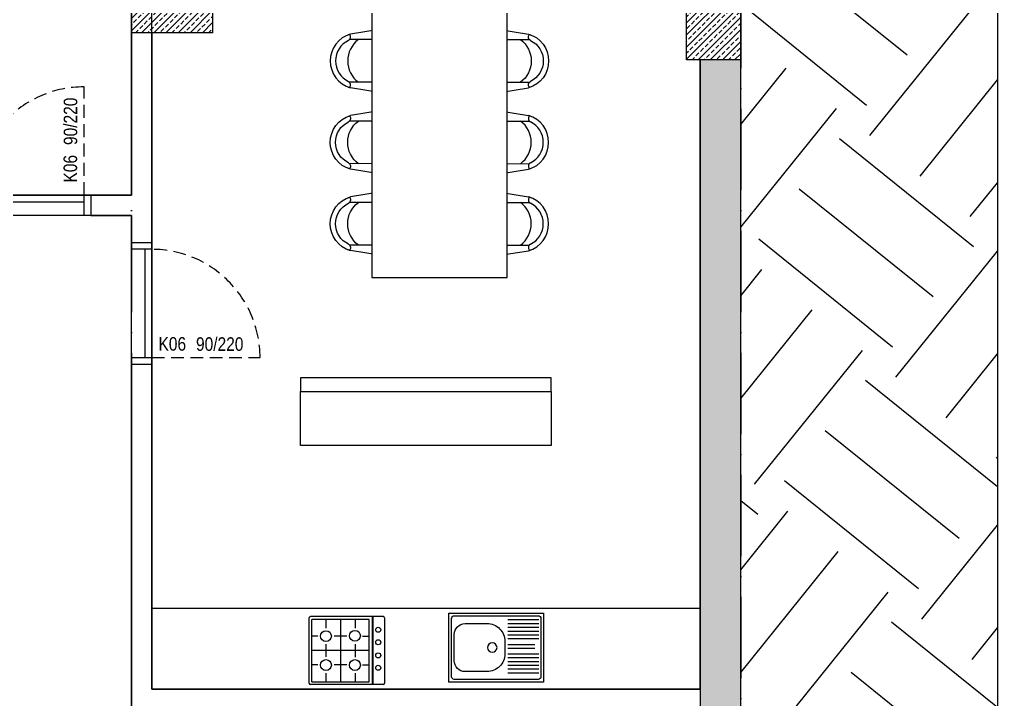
# Model space of a CAD drawing. Header units: millimetres. Extents: x 82776 to 137242, y 11666 to 27998.
# Drawn here: x 96342 to 97065, y 26152 to 26654 of the extents above; entities that cross this region are included whole.
import ezdxf

# ---------------------------------------------------------------- set-up
doc = ezdxf.new("R2010")
doc.units = ezdxf.units.MM
doc.linetypes.add('ACAD_ISO10W100', pattern=[18, 12, -3, 0, -3])
doc.linetypes.add('GC5102G0200$0$HIDDEN', pattern=[9.525, 6.35, -3.175])
doc.layers.add('0_IFC_Area', color=100, linetype='Continuous', plot=False)
for name, color, linetype in [('0_IFC_Door_Text', 11, 'Continuous'), ('0_IFC_Grid', 14, 'ACAD_ISO10W100'), ('0_IFC_Hatch', 250, 'Continuous'), ('0_IFC_Hatch_Structure', 251, 'Continuous'), ('1_IFC_Concrete_Section', 50, 'Continuous'), ('1_IFC_Door', 83, 'Continuous'), ('2_IFC_Wall', 130, 'Continuous'), ('6_IFC_Furniture', 35, 'Continuous'), ('6_IFC_Furniture_Wetspace', 64, 'Continuous')]:
    doc.layers.add(name, color=color, linetype=linetype)
doc.styles.add('IFC_TEXT', font='ARIALN.TTF')
pattern_1 = [(225, (-105891.8525, -41506.1965), (4.49012806, -4.49012806), []), (225, (-105896.3426, -41506.1965), (4.49012806, -4.49012806), [3.175, -1.5875])]

# ---------------------------------------------------------------- blocks, each defined once
blk = doc.blocks.new('A NK ST')
at = {"layer": '0_IFC_Hatch_Structure', "transparency": 33554687}
h = blk.add_hatch(dxfattribs=at)
h.set_pattern_fill('ANSI33', color=256, angle=180)
h.set_pattern_definition(pattern_1)
h.paths.add_polyline_path([(1610, 0), (1610, -40), (1550, -40), (1550, 0)])
h = blk.add_hatch(dxfattribs=at)
h.set_pattern_fill('ANSI33', color=256, angle=180)
h.set_pattern_definition(pattern_1)
h.paths.add_polyline_path([(1960, 0), (2000, 0), (2000, -60), (1960, -60)])
at = {"layer": '1_IFC_Concrete_Section'}
for points in [[(1610, 0), (1610, -40), (1550, -40), (1550, 0)], [(1960, 0), (2000, 0), (2000, -60), (1960, -60)]]:
    blk.add_lwpolyline(points, close=True, dxfattribs=at)
blk = doc.blocks.new('A B1 ST')
at = {"layer": '0_IFC_Hatch_Structure', "transparency": 33554687}
h = blk.add_hatch(dxfattribs=at)
h.set_pattern_fill('ANSI33', color=256, angle=180)
h.set_pattern_definition([(225, (-95132.064, -27462.745), (4.49012806, -4.49012806), []), (225, (-95136.554, -27462.745), (4.49012806, -4.49012806), [3.175, -1.5875])])
h.paths.add_polyline_path([(1970, -860), (2000, -860), (2000, -60), (1970, -60)])
at = {"layer": '1_IFC_Concrete_Section'}
blk.add_lwpolyline([(1970, -860), (2000, -860), (2000, -60), (1970, -60)], close=True, dxfattribs=at)
blk.add_blockref('A NK ST', (0, 0))
blk = doc.blocks.new('*U1491')
at = {"layer": '0_IFC_Hatch_Structure'}
blk.add_lwpolyline([(0, 0), (-90, 0)], dxfattribs=at)
at = {"layer": '1_IFC_Door', "linetype": 'GC5102G0200$0$HIDDEN', "ltscale": 1.5}
blk.add_lwpolyline([(-5, 0), (-5, 80)], dxfattribs=at)
at = {"layer": '1_IFC_Door'}
for points in [[(-85, 0), (-85, -15), (-90, -15), (-90, 0), (-85, 0)], [(-85, -5), (-5, -5), (-5, 0), (-85, 0)]]:
    blk.add_lwpolyline(points, dxfattribs=at)
blk.add_lwpolyline([(-5, -15), (-5, 0), (0, 0), (0, -15)], close=True, dxfattribs=at)
at = {"layer": '1_IFC_Door', "linetype": 'GC5102G0200$0$HIDDEN', "ltscale": 1.5}
blk.add_arc((-5, 0), 80, 90, 180, dxfattribs=at)
blk = doc.blocks.new('*U129')
blk.add_wipeout([(60, 0), (0, 0), (0, 405), (60, 405), (60, 60), (60, 60)]).dxf.layer = '6_IFC_Furniture_Wetspace'
at = {"layer": '6_IFC_Furniture_Wetspace', "transparency": 33554687}
blk.add_lwpolyline([(60, 60), (60, 60), (60, 0), (0, 0), (0, 405), (60, 405)], close=True, dxfattribs=at)
blk = doc.blocks.new('IFC_OCAK')
at = {"layer": '6_IFC_Furniture_Wetspace'}
for p, q in [((-32.48, -24.05), (-32.48, 24.02)), ((-31.48, 25.02), (22.25, 25.02)), ((-23.85, -25.05), (-23.85, 25.02)), ((-23.35, -25.05), (-23.35, 25.02)), ((-21.25, 23.02), (-21.25, -23.02)), ((21.25, 23.02), (-21.25, 23.02)), ((21.25, 23.02), (21.25, -23.02)), ((23.25, 24.02), (23.25, -24.05)), ((-31.48, -25.05), (22.25, -25.05)), ((-21.25, -23.02), (21.25, -23.02))]:
    blk.add_line(p, q, dxfattribs=at)
for points in [[(-10.74, 16.63), (-10.74, 23.02)], [(0, -23.02), (0, 23.02)], [(10.74, 16.63), (10.74, 23.02)], [(-16.34, 10.65), (-21.25, 10.65)], [(-4.76, 10.65), (4.76, 10.65)], [(16.72, 10.65), (21.25, 10.65)], [(-10.74, -4.81), (-10.74, 4.91)], [(10.74, -4.81), (10.74, 4.72)], [(21.25, -0.23), (-21.25, -0.23)], [(-16.34, -10.65), (-21.25, -10.65)], [(-4.76, -10.65), (4.76, -10.65)], [(16.72, -10.65), (21.25, -10.65)], [(-10.74, -23.02), (-10.74, -16.63)], [(10.74, -23.02), (10.74, -16.63)]]:
    blk.add_lwpolyline(points, dxfattribs=at)
for centre, radius in [((-27.88, 12.74), 1.85), ((-10.63, 10.72), 4.03), ((10.76, 10.72), 4.03), ((-27.88, 3.56), 1.85), ((-27.88, -6.13), 1.85), ((-10.63, -10.9), 4.03), ((10.74, -10.65), 4.03), ((-27.88, -15.31), 1.85)]:
    blk.add_circle(centre, radius, dxfattribs=at)
for centre, start, end in [((-31.48, 24.02), 90, 180), ((22.25, 24.02), 0, 90), ((-31.48, -24.05), 180, 270), ((22.25, -24.05), 270, 0)]:
    blk.add_arc(centre, 1, start, end, dxfattribs=at)
blk = doc.blocks.new('IFC_MUTFAK EVYE2')
at = {"layer": '6_IFC_Furniture_Wetspace', "transparency": 33554687}
blk.add_lwpolyline([(70, 0), (0, 0), (0, -51), (70, -51), (70, 0)], close=True, dxfattribs=at)
for points in [[(66, -2), (4, -2, 0.414214), (2, -4), (2, -47, 0.414214), (4, -49), (66, -49, 0.414214), (68, -47), (68, -4, 0.414214)], [(28.33, -7.75), (12, -7.75, 0.414214), (4, -15.75), (4, -35.25, 0.414214), (12, -43.25), (28.33, -43.25, 0.414214), (41.33, -30.25), (41.33, -20.75, 0.414214)]]:
    blk.add_lwpolyline(points, format="xyb", close=True, dxfattribs=at)
for points in [[(66.35, -6.68), (43.63, -6.68)], [(66.35, -9.48), (43.63, -9.48)], [(66.35, -12.28), (43.63, -12.28)], [(66.35, -15.08), (43.63, -15.08)], [(66.35, -17.88), (43.63, -17.88)], [(66.35, -20.68), (43.63, -20.68)], [(63.55, -24.78), (43.63, -24.78)], [(63.55, -27.58), (43.63, -27.58)], [(66.35, -31.88), (43.63, -31.88)], [(66.35, -34.68), (43.63, -34.68)], [(66.35, -37.48), (43.63, -37.48)], [(66.35, -40.28), (43.63, -40.28)], [(66.35, -43.08), (43.63, -43.08)], [(66.35, -45.88), (43.63, -45.88)]]:
    blk.add_lwpolyline(points, dxfattribs=at)
blk.add_circle((32.08, -25.5), 3.5, dxfattribs=at)
blk = doc.blocks.new('*U130')
blk.add_wipeout([(60, 0), (0, 0), (0, 277.5), (60, 277.5), (60, 60), (60, 60)]).dxf.layer = '6_IFC_Furniture_Wetspace'
at = {"layer": '6_IFC_Furniture_Wetspace', "transparency": 33554687}
blk.add_lwpolyline([(60, 60), (60, 60), (60, 0), (0, 0), (0, 277.5), (60, 277.5)], close=True, dxfattribs=at)
blk = doc.blocks.new('IFC_KOLTUK TEKLI')
blk.add_wipeout([(-41.77, 25.45), (-17.72, 22.74), (-16.39, 22.3), (-15.03, 21.89), (-13.32, 21.15), (-11.74, 20.32), (-10.04, 19.23), (-8.53, 18.07), (-6.7, 16.36), (-5.77, 15.34), (-4, 12.97), (-2.72, 10.76), (-1.78, 8.64), (-0.81, 5.42), (-0.3, 1.98), (-0.35, -1.82), (-1.18, -6.12), (-2.21, -8.94), (-4.18, -12.52), (-5.93, -14.79), (-8.28, -17.14), (-10.43, -18.77), (-14.12, -20.79), (-15.79, -21.44), (-18.94, -22.08), (-23.36, -22.97), (-28.45, -24), (-39.71, -26.24), (-40.38, -26.14), (-41.09, -25.76), (-41.55, -25.28), (-41.87, -24.62), (-42.03, -22.35), (-42.03, -22.35), (-45.59, -22.5), (-46.76, -22.28), (-47.92, -21.53), (-48.48, -20.9), (-49.57, -19.39), (-50.1, -18.52), (-50.59, -17.42), (-51.08, -16.33), (-51.51, -15.04), (-52.16, -12.89), (-52.67, -10.85), (-53.08, -8.63), (-53.37, -6.76), (-53.67, -4.38), (-53.84, -1.94), (-53.92, -0.18), (-53.97, 2.45), (-53.84, 5.8), (-53.69, 7.4), (-53.42, 9.71), (-52.87, 12.72), (-52.42, 14.58), (-51.64, 16.84), (-51.02, 18.11), (-50.24, 19.67), (-48.97, 20.62), (-47.49, 21.21), (-45.07, 21.31), (-43.93, 21.36), (-44.01, 23.21), (-43.93, 23.81), (-43.76, 24.23), (-43.65, 24.42), (-43.3, 24.85), (-42.5, 25.33)]).dxf.layer = '6_IFC_Furniture'
at = {"layer": '6_IFC_Furniture'}
for p, q in [((-41.51, 25.44), (-17.72, 22.74)), ((-47.49, 21.21), (-43.93, 21.36)), ((-43.82, 18.74), (-44.01, 23.11)), ((-41.99, 17.07), (-16.86, 18.16)), ((-17.64, 20.99), (-17.59, 19.88)), ((-45.59, -22.5), (-42.03, -22.35)), ((-41.95, -24.1), (-42.14, -19.72)), ((-40.47, -17.9), (-15.34, -16.81)), ((-39.27, -26.2), (-15.79, -21.44)), ((-15.92, -18.58), (-15.87, -19.69))]:
    blk.add_line(p, q, dxfattribs=at)
blk.add_lwpolyline([(-47.49, 21.21), (-48.63, 20.89), (-49.72, 20.04), (-50.73, 18.68), (-51.64, 16.84), (-52.42, 14.58), (-53.06, 11.94), (-53.54, 8.99), (-53.84, 5.8), (-53.97, 2.45), (-53.91, -0.97), (-53.67, -4.38), (-53.25, -7.71), (-52.67, -10.85), (-51.94, -13.75), (-51.08, -16.33), (-50.1, -18.52), (-49.04, -20.27), (-47.92, -21.53), (-46.76, -22.28), (-45.59, -22.5)], dxfattribs=at)
for centre, radius, start, end in [((-41.77, 23.21), 2.24, 83.53214, 182.49101), ((-42.07, 18.82), 1.75, 182.49101, 272.49101), ((-36.42, -0.21), 21.88, 309.36091, 55.62112), ((-23.31, 0.36), 23.07, 289.02129, 75.96074), ((-16.39, 21.05), 1.25, 71.48917, 182.49101), ((-14.94, 20), 2.65, 182.49101, 246.9129), ((-23.31, 0.36), 18.69, 298.06912, 66.9129), ((-40.4, -19.65), 1.75, 92.49101, 182.49101), ((-13.27, -18.47), 2.65, 118.06912, 182.49101), ((-14.62, -19.64), 1.25, 182.49101, 293.49286), ((-39.71, -24), 2.24, 182.49101, 281.44989)]:
    blk.add_arc(centre, radius, start, end, dxfattribs=at)
blk = doc.blocks.new('*U95')
blk.add_wipeout([(0, 0), (260, 0), (260, -100), (0, -100)]).dxf.layer = '6_IFC_Furniture'
at = {"layer": '6_IFC_Furniture', "transparency": 33554687}
blk.add_lwpolyline([(0, -100), (0, 0), (260, 0), (260, -100)], close=True, dxfattribs=at)
blk = doc.blocks.new('A B1 PLAN')
at = {"layer": '2_IFC_Wall'}
blk.add_lwpolyline([(1550, 1755), (1550, 705), (1520, 705), (1520, 690), (1550, 690), (1550, 670), (1565, 670), (1565, 1755)], dxfattribs=at)
for name, p, xscale, yscale, zscale, rotation in [('IFC_KOLTUK TEKLI', (1696.67, 805.38), 0.9000000000000081, 0.9000000000000081, 0.9000000000000081, 177.5027880203946), ('IFC_KOLTUK TEKLI', (1858.32, 805.38), -0.899999999999993, 0.8999999999999928, 0.8999999999999998, 182.5001169204236), ('IFC_KOLTUK TEKLI', (1696.67, 742.78), -0.8999999999999991, 0.8999999999999991, 0.8999999999999998, 2.500116920423573), ('IFC_KOLTUK TEKLI', (1858.32, 742.78), 0.8999999999999976, 0.8999999999999976, 0.8999999999999976, 357.5027880203947), ('IFC_KOLTUK TEKLI', (1696.68, 682.66), -0.8999999999999991, 0.8999999999999991, 0.8999999999999998, 2.500116920423573), ('IFC_KOLTUK TEKLI', (1858.32, 682.66), 0.8999999999999975, 0.8999999999999975, 0.8999999999999975, 357.5027880203947), ('*U130', (1860, 520), 0.6666666666666666, 0.6666666666666666, 0.6666666666666666, 90.00145247040918)]:
    blk.add_blockref(name, p, dxfattribs=dict(xscale=xscale, yscale=yscale, zscale=zscale, rotation=rotation))
at = {"transparency": 33554687}
blk.add_blockref('*U1491', (1520, 705), dxfattribs=at)
at = {"transparency": 33554687, "rotation": 270}
blk.add_blockref('*U1491', (1565, 580), dxfattribs=at)
at = {"rotation": 90.00145247040918}
blk.add_blockref('*U129', (1970, 340), dxfattribs=at)
at = {"layer": '2_IFC_Wall'}
blk.add_lwpolyline([(1970, 340), (1565, 340), (1565, 580), (1550, 580), (1550, 325), (1970, 325)], dxfattribs=at)
blk.add_lwpolyline([(1675, 560), (1860, 560), (1860, 570), (1675, 570)], close=True, dxfattribs=at)
for name, p, xscale, rotation in [('*U95', (1727.49, 904.14), -1, 90.00145247040915), ('IFC_MUTFAK EVYE2', (1784.45, 345.3, 2336.64), -0.9999999999999969, 179.9985475295908)]:
    blk.add_blockref(name, p, dxfattribs=dict(xscale=xscale, rotation=rotation))
at = {"rotation": 179.9985475295908}
blk.add_blockref('IFC_OCAK', (1704.42, 368.61, 2336.64), dxfattribs=at)
blk = doc.blocks.new('A_B1_AKS')
at = {"layer": '0_IFC_Grid', "ltscale": 5}
for points in [[(1550.29835, 1775), (1550.29452, -395)], [(2000.29835, 1775), (2000.29452, -395)]]:
    blk.add_lwpolyline(points, dxfattribs=at)
blk = doc.blocks.new('0_IFC_DOOR_TAG_50')
at = {"layer": '0_IFC_Door_Text', "style": 'IFC_TEXT'}
for tag, p in [('DOOR_TYPE', (0, 0)), ('DOOR_SIZE', (27.7, 0))]:
    blk.add_attdef(tag, p, '', height=10, dxfattribs=at)
blk = doc.blocks.new('A_B1_KAPI POZU')
at = {"transparency": 33554687}
ref = blk.add_blockref('0_IFC_DOOR_TAG_50', (1500, 714.33), dxfattribs=dict(at, xscale=-1, rotation=270))
ref.add_attrib('DOOR_TYPE', 'K06', (1509.87, 714.33), dxfattribs={"layer": '0_IFC_Door_Text', "height": 10, "rotation": 90, "style": 'IFC_TEXT'})
ref.add_attrib('DOOR_SIZE', '90/220', (1510, 742.03), dxfattribs={"layer": '0_IFC_Door_Text', "height": 10, "rotation": 90, "style": 'IFC_TEXT'})
ref = blk.add_blockref('0_IFC_DOOR_TAG_50', (1570, 600), dxfattribs=dict(at, xscale=-1, rotation=180))
ref.add_attrib('DOOR_TYPE', 'K06', (1570, 590.13), dxfattribs={"layer": '0_IFC_Door_Text', "height": 10, "style": 'IFC_TEXT'})
ref.add_attrib('DOOR_SIZE', '90/220', (1597.7, 590), dxfattribs={"layer": '0_IFC_Door_Text', "height": 10, "style": 'IFC_TEXT'})
blk = doc.blocks.new('A_B1_ALAN')
at = {"layer": '0_IFC_Area'}
for points in [[(40, 1795), (40, 1755), (20, 1755), (20, 865), (40, 865), (40, 705), (1550, 705), (1550, 1795), (1030, 1795), (1030, 1775), (970, 1775), (970, 1795), (450, 1795), (450, 1775), (390, 1775), (390, 1795)], [(1590, 1795), (1590, 1755), (1565, 1755), (1565, 865), (1610, 865), (1610, 825), (1565, 825), (1565, 340), (1970, 340), (1970, 805), (1960, 805), (1960, 865), (1980, 865), (1980, 1670), (1980, 1755), (1960, 1755), (1960, 1795)]]:
    blk.add_lwpolyline(points, close=True, dxfattribs=at)
blk.add_lwpolyline([(1370, 35), (1550, 35), (1550, 205), (1735, 205), (1734.82, 5), (1940, 5), (1940, 65), (1970, 65), (1970, 165), (1940, 165), (1940, 205), (1970, 205), (1970, 325), (1550, 325), (1550, 690), (1390, 690)], dxfattribs=at)

msp = doc.modelspace()

# ---------------------------------------------------------------- hatches: boundary and pattern name
at = {"layer": '0_IFC_Hatch'}
h = msp.add_hatch(dxfattribs=at)
h.set_pattern_fill('EARTH', color=256, scale=20, angle=51.1352)
h.paths.add_polyline_path([(96874.98, 27188.22), (97064.6, 27188.22), (97064.6, 25854.15), (96874.98, 25854.15)])

# ---------------------------------------------------------------- linework, layer by layer
msp.add_lwpolyline([(96874.98, 27188.22), (97064.6, 27188.22), (97064.6, 25854.15), (96874.98, 25854.15)], close=True, dxfattribs=at)

# ---------------------------------------------------------------- next in the draw order: block references
msp.add_blockref('A B1 PLAN', (94874.98, 25819.15))

# ---------------------------------------------------------------- next in the draw order: block references
for name, p in [('A_B1_AKS', (94874.68, 25984.15)), ('A B1 ST', (94874.98, 26684.15)), ('A_B1_ALAN', (94874.98, 25819.15)), ('A_B1_KAPI POZU', (94874.98, 25819.15))]:
    msp.add_blockref(name, p)

doc.saveas('drawing.dxf')
